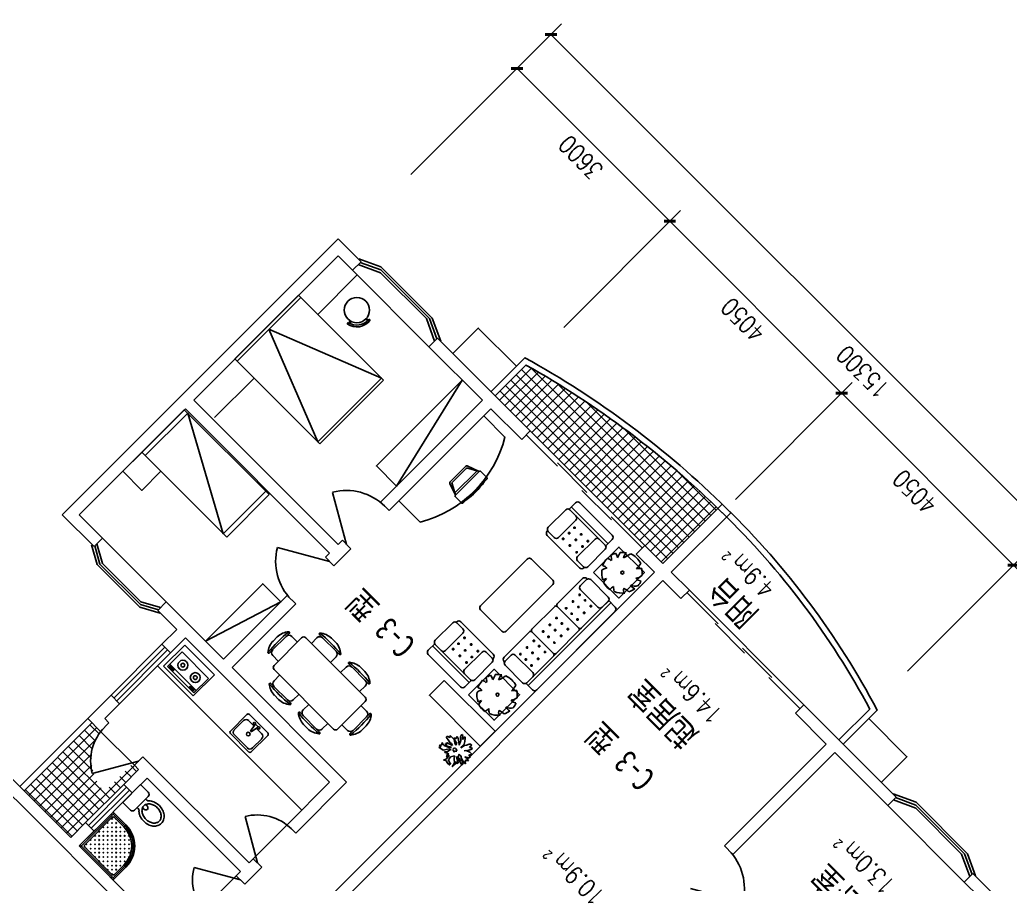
# Model space of a CAD drawing. Header units: millimetres. Extents: x 1141 to 53973, y 442 to 53274.
# Drawn here: x 23467 to 39967, y 28284 to 42680 of the extents above; entities that cross this region are included whole.
import ezdxf
from ezdxf.enums import TextEntityAlignment as Align

# ---------------------------------------------------------------- set-up
doc = ezdxf.new("R2010")
doc.units = ezdxf.units.MM
for name, color, linetype in [('1', 7, 'Continuous'), ('AXIS', 3, 'Continuous'), ('GROUND', 2, 'Continuous'), ('JJ', 8, 'Continuous'), ('PUB_TEXT', 7, 'Continuous'), ('PUB_WINDW', 7, 'Continuous'), ('WALL', 255, 'Continuous'), ('WINDOW', 2, 'Continuous')]:
    doc.layers.add(name, color=color, linetype=linetype)
doc.styles.add('DIM', font='txt')
doc.styles.add('DIM_FONT', font='SIMPLEX', dxfattribs={"width": 0.8})
doc.styles.add('S1', font='SimSun.ttf', dxfattribs={"width": 0.8})
doc.styles.add('SIMPLEX', font='SIMPLEX.SHX')
doc.styles.get("Standard").update_dxf_attribs({"font": 'arial.ttf'})
doc.dimstyles.new('DIMN', dxfattribs={"dimtxt": 300, "dimasz": 1, "dimexe": 250, "dimexo": 300, "dimgap": 0.09, "dimtad": 1, "dimdec": 0, "dimzin": 0, "dimdsep": 46, "dimtxsty": 'DIM_FONT', "dimblk": '_DIMX', "dimcen": 0.09, "dimclrt": 7, "dimadec": 0, "dimazin": 0, "dimtfac": 1, "dimtdec": 0, "dimtix": 1, "dimtmove": 2, "dimatfit": 3, "dimldrblk": '_DIMX', "dimfxl": 1, "dimtolj": 1, "dimtzin": 0, "dimarcsym": 0})

# ---------------------------------------------------------------- blocks, each defined once
blk = doc.blocks.new('_DIMX')
at = {"const_width": 50}
blk.add_lwpolyline([(-70, -70), (70, 70)], dxfattribs=at)
blk = doc.blocks.new('*D43')
at = {"color": 0, "linetype": 'ByBlock', "transparency": 16777216}
for p, q in [((-12253, 7286), (-12253, 3736)), ((3047, 7286), (3047, 3736)), ((3046, 3986), (-12252, 3986))]:
    blk.add_line(p, q, dxfattribs=at)
at = {"layer": 'DEFPOINTS', "color": 0, "linetype": 'ByBlock', "transparency": 16777216}
for p in [(-12253, 7586), (3047, 7586), (-12253, 3986)]:
    blk.add_point(p, dxfattribs=at)
at = {"color": 0, "linetype": 'ByBlock', "transparency": 16777216, "rotation": 180}
blk.add_blockref('_DIMX', (-12253, 3986), dxfattribs=at)
at = {"color": 0, "linetype": 'ByBlock', "transparency": 16777216}
blk.add_blockref('_DIMX', (3047, 3986), dxfattribs=at)
at = {"color": 7, "linetype": 'ByBlock', "transparency": 16777216, "insert": (-4603, 4286), "char_height": 300, "attachment_point": 5, "style": 'DIM_FONT'}
blk.add_mtext('\\A1;15300', dxfattribs=at)
blk = doc.blocks.new('M_C56KIS')
for p, q in [((62, 318), (72, 242)), ((72, 242), (101, 299)), ((101, 299), (101, 299))]:
    blk.add_line(p, q)
blk.add_lwpolyline([(294, 325), (294, -275), (-306, -275), (-306, 325)], close=True)
blk.add_circle((-46, -16), 24.7)
for centre, radius, start, end in [((-666, 365), 570, 348.5728, 356.6649), ((-46, -12), 348, 72.0426, 98.475), ((-307, 139), 56.5, 8.941, 100.0107), ((-46, -12), 340, 112.0103, 142.6392), ((-371, -22), 380, 45.9782, 58.5315), ((-46, -12), 341, 37.2751, 64.8245), ((82, 215), 145, 319.7203, 351.7151), ((-277, -88), 115, 97.3912, 159.6952), ((-332, -105), 143, 71.8009, 110.5991), ((-46, -12), 338, 154.3498, 173.0356), ((-402, 850), 718, 274.1465, 282.1238), ((207, 198), 84.2, 254.8555, 310.96), ((-46, -12), 345, 0.5321, 25.5856), ((-46, -12), 342, 185.9236, 201.5277), ((-287, -214), 106, 81.8314, 131.8278), ((-119, -230), 194, 141.6582, 174.3093), ((1199, 167), 1058, 196.6397, 201.9099), ((262, -63), 99.6, 227.0454, 270.9651), ((241, 102), 125, 263.2775, 297.8128), ((333, 45), 131, 215.3868, 249.7411), ((-46, -12), 344, 334.0767, 348.9021), ((-46, -12), 333, 216.594, 237.4464), ((-456, -26), 353, 310.8536, 325.193), ((259, -243), 425, 177.9455, 193.2146), ((1320, -611), 1274, 161.2865, 167.5451), ((-13, -284), 151, 354.7323, 32.8544), ((-46, -12), 339, 302.6098, 320.6752), ((-46, -12), 346, 251.5307, 290.63)]:
    blk.add_arc(centre, radius, start, end)
at = {"style": 'DIM_FONT', "width": 0.8, "flags": 9}
for tag in ['XSIZE', 'YSIZE']:
    blk.add_attdef(tag, (0, 0), '', height=0.5, dxfattribs=at)
blk = doc.blocks.new('M_C47JEV')
for p, q in [((-465, 250), (-465, 661)), ((-431, 711), (-431, 720)), ((-415, 711), (-275, 711)), ((381, 770), (-381, 770)), ((-225, 661), (-225, 250)), ((225, 661), (225, 250)), ((415, 711), (275, 711)), ((431, 711), (431, 720)), ((465, 250), (465, 661)), ((-136, 606), (-166, 637)), ((-166, 606), (-136, 637)), ((-136, 469), (-166, 499)), ((-166, 469), (-136, 499)), ((-9, 606), (21, 637)), ((21, 606), (-9, 637)), ((21, 469), (-9, 499)), ((-9, 469), (21, 499)), ((179, 606), (149, 637)), ((149, 606), (179, 637)), ((179, 469), (149, 499)), ((149, 469), (179, 499)), ((-136, 342), (-166, 372)), ((-166, 342), (-136, 372)), ((21, 342), (-9, 372)), ((-9, 342), (21, 372)), ((179, 342), (149, 372)), ((149, 342), (179, 372)), ((-431, 50), (-431, 203)), ((431, 200), (-431, 200)), ((-275, 200), (-415, 200)), ((275, 200), (415, 200)), ((431, 200), (431, 50)), ((431, 150), (-431, 150)), ((381, 0), (-381, 0))]:
    blk.add_line(p, q)
for centre, start, end in [((-415, 661), 90, 180), ((-381, 720), 90, 180), ((-275, 661), 0, 90), ((275, 661), 90, 180), ((381, 720), 360, 90), ((415, 661), 0, 90), ((-415, 250), 180, 270), ((-275, 250), 270, 0), ((275, 250), 180, 270), ((415, 250), 270, 0), ((-381, 50), 180, 270), ((381, 50), 270, 0)]:
    blk.add_arc(centre, 50, start, end)
at = {"style": 'DIM_FONT', "width": 0.8, "flags": 9}
for tag in ['XSIZE', 'YSIZE']:
    blk.add_attdef(tag, (0, 0), '', height=0.5, dxfattribs=at)
blk = doc.blocks.new('_DBLK')
blk.add_line((-0.5, 0), (0, -0.866))
blk.add_arc((-0.5, 0), 1, 300, 0)
at = {"style": 'SIMPLEX', "flags": 9}
blk.add_attdef('A', text='', height=1, dxfattribs=at).set_placement((0, 1.5), align=Align.MIDDLE)
blk = doc.blocks.new('*D39')
at = {"color": 0, "linetype": 'ByBlock', "transparency": 16777216}
for p, q in [((-553, 7286), (-553, 4536)), ((3047, 7286), (3047, 4536)), ((3046, 4786), (-552, 4786))]:
    blk.add_line(p, q, dxfattribs=at)
at = {"layer": 'DEFPOINTS', "color": 0, "linetype": 'ByBlock', "transparency": 16777216}
for p in [(-553, 7586), (3047, 7586), (-553, 4786)]:
    blk.add_point(p, dxfattribs=at)
at = {"color": 0, "linetype": 'ByBlock', "transparency": 16777216, "rotation": 180}
blk.add_blockref('_DIMX', (-553, 4786), dxfattribs=at)
at = {"color": 0, "linetype": 'ByBlock', "transparency": 16777216}
blk.add_blockref('_DIMX', (3047, 4786), dxfattribs=at)
at = {"color": 7, "linetype": 'ByBlock', "transparency": 16777216, "insert": (1247, 5086), "char_height": 300, "attachment_point": 5, "style": 'DIM_FONT'}
blk.add_mtext('\\A1;3600', dxfattribs=at)
blk = doc.blocks.new('*D41')
at = {"color": 0, "linetype": 'ByBlock', "transparency": 16777216}
for p, q in [((-8653, 7286), (-8653, 4536)), ((-4603, 7286), (-4603, 4536)), ((-4604, 4786), (-8652, 4786))]:
    blk.add_line(p, q, dxfattribs=at)
at = {"layer": 'DEFPOINTS', "color": 0, "linetype": 'ByBlock', "transparency": 16777216}
for p in [(-8653, 7586), (-4603, 7586), (-8653, 4786)]:
    blk.add_point(p, dxfattribs=at)
at = {"color": 0, "linetype": 'ByBlock', "transparency": 16777216, "rotation": 180}
blk.add_blockref('_DIMX', (-8653, 4786), dxfattribs=at)
at = {"color": 0, "linetype": 'ByBlock', "transparency": 16777216}
blk.add_blockref('_DIMX', (-4603, 4786), dxfattribs=at)
at = {"color": 7, "linetype": 'ByBlock', "transparency": 16777216, "insert": (-6628, 5086), "char_height": 300, "attachment_point": 5, "style": 'DIM_FONT'}
blk.add_mtext('\\A1;4050', dxfattribs=at)
blk = doc.blocks.new('*D42')
at = {"color": 0, "linetype": 'ByBlock', "transparency": 16777216}
for p, q in [((-12253, 7286), (-12253, 4536)), ((-8653, 7286), (-8653, 4536)), ((-8654, 4786), (-12252, 4786))]:
    blk.add_line(p, q, dxfattribs=at)
at = {"layer": 'DEFPOINTS', "color": 0, "linetype": 'ByBlock', "transparency": 16777216}
for p in [(-12253, 7586), (-8653, 7586), (-12253, 4786)]:
    blk.add_point(p, dxfattribs=at)
at = {"color": 0, "linetype": 'ByBlock', "transparency": 16777216, "rotation": 180}
blk.add_blockref('_DIMX', (-12253, 4786), dxfattribs=at)
at = {"color": 0, "linetype": 'ByBlock', "transparency": 16777216}
blk.add_blockref('_DIMX', (-8653, 4786), dxfattribs=at)
at = {"color": 7, "linetype": 'ByBlock', "transparency": 16777216, "insert": (-10453, 5086), "char_height": 300, "attachment_point": 5, "style": 'DIM_FONT'}
blk.add_mtext('\\A1;3600', dxfattribs=at)
blk = doc.blocks.new('*D40')
at = {"color": 0, "linetype": 'ByBlock', "transparency": 16777216}
for p, q in [((-4603, 7286), (-4603, 4536)), ((-553, 7286), (-553, 4536)), ((-554, 4786), (-4602, 4786))]:
    blk.add_line(p, q, dxfattribs=at)
at = {"layer": 'DEFPOINTS', "color": 0, "linetype": 'ByBlock', "transparency": 16777216}
for p in [(-4603, 7586), (-553, 7586), (-4603, 4786)]:
    blk.add_point(p, dxfattribs=at)
at = {"color": 0, "linetype": 'ByBlock', "transparency": 16777216, "rotation": 180}
blk.add_blockref('_DIMX', (-4603, 4786), dxfattribs=at)
at = {"color": 0, "linetype": 'ByBlock', "transparency": 16777216}
blk.add_blockref('_DIMX', (-553, 4786), dxfattribs=at)
at = {"color": 7, "linetype": 'ByBlock', "transparency": 16777216, "insert": (-2578, 5086), "char_height": 300, "attachment_point": 5, "style": 'DIM_FONT'}
blk.add_mtext('\\A1;4050', dxfattribs=at)
blk = doc.blocks.new('_A0GSL')
for p, q in [((-0.5, 0.0159), (-0.2273, 0.0159)), ((-0.2419, 0.0033), (0.0147, 0.0033)), ((-0.0147, 0.0159), (0.2419, 0.0159)), ((0.2273, 0.0033), (0.5, 0.0033))]:
    blk.add_line(p, q)
blk = doc.blocks.new('M_B1ZDK')
for points in [[(0.5331, 0.549), (0.3361, 1.3649), (-0.3361, 1.3649), (-0.5418, 0.5128)], [(0.5012, 0.4163), (0.318, 1.1838), (-0.318, 1.1838), (-0.5012, 0.4283)], [(0.5, 0.1667), (0.3, 1.0027), (-0.3, 1.0027), (-0.5, 0.1667)]]:
    blk.add_lwpolyline(points)
blk = doc.blocks.new('TV')
blk.add_line((-251, 109), (277, 109))
for points in [[(-267, 75), (-171, 251, -0.320259), (-152, 264), (177, 264, -0.320259), (196, 251), (293, 75)], [(-263, 75), (-193, 280, -0.325839), (-173, 294), (199, 294, -0.325839), (218, 280), (289, 75)]]:
    blk.add_lwpolyline(points, format="xyb")
blk.add_lwpolyline([(313, 55), (313, -86, -0.414214), (293, -106), (-267, -106, -0.414214), (-287, -86), (-287, 55, -0.414214), (-267, 75), (293, 75, -0.414214)], format="xyb", close=True)
blk.add_arc((15, 1019), 1145, 259.0435, 280.9565)
blk = doc.blocks.new('M_C46QQU')
for p, q in [((-1008, 250), (-1008, 661)), ((-975, 711), (-975, 720)), ((-958, 711), (-818, 711)), ((-925, 770), (-327, 770)), ((-768, 661), (-768, 250)), ((-298, 740), (-298, 230)), ((-269, 770), (269, 770)), ((298, 740), (298, 230)), ((327, 770), (925, 770)), ((768, 661), (768, 250)), ((958, 711), (818, 711)), ((975, 711), (975, 720)), ((1008, 250), (1008, 661)), ((-713, 627), (-683, 597)), ((-683, 627), (-713, 597)), ((-713, 500), (-683, 469)), ((-683, 500), (-713, 469)), ((-556, 627), (-526, 597)), ((-526, 627), (-556, 597)), ((-556, 500), (-526, 469)), ((-526, 500), (-556, 469)), ((-398, 627), (-368, 597)), ((-368, 627), (-398, 597)), ((-398, 500), (-368, 469)), ((-368, 500), (-398, 469)), ((-138, 627), (-168, 597)), ((-168, 627), (-138, 597)), ((-138, 500), (-168, 469)), ((-168, 500), (-138, 469)), ((20, 627), (-11, 597)), ((-11, 627), (20, 597)), ((20, 500), (-11, 469)), ((-11, 500), (20, 469)), ((177, 627), (147, 597)), ((147, 627), (177, 597)), ((177, 500), (147, 469)), ((147, 500), (177, 469)), ((368, 627), (398, 597)), ((398, 627), (368, 597)), ((368, 500), (398, 469)), ((398, 500), (368, 469)), ((526, 627), (556, 597)), ((556, 627), (526, 597)), ((526, 500), (556, 469)), ((556, 500), (526, 469)), ((683, 627), (713, 597)), ((713, 627), (683, 597)), ((683, 500), (713, 469)), ((713, 500), (683, 469)), ((-713, 363), (-683, 332)), ((-683, 363), (-713, 332)), ((-526, 363), (-556, 332)), ((-556, 363), (-526, 332)), ((-398, 363), (-368, 332)), ((-368, 363), (-398, 332)), ((-138, 363), (-168, 332)), ((-168, 363), (-138, 332)), ((-11, 363), (20, 332)), ((20, 363), (-11, 332)), ((177, 363), (147, 332)), ((147, 363), (177, 332)), ((368, 363), (398, 332)), ((398, 363), (368, 332)), ((556, 363), (526, 332)), ((526, 363), (556, 332)), ((683, 363), (713, 332)), ((713, 363), (683, 332)), ((-975, 50), (-975, 203)), ((975, 200), (-975, 200)), ((-818, 200), (-958, 200)), ((818, 200), (958, 200)), ((975, 200), (975, 50)), ((975, 150), (-975, 150)), ((925, 0), (-925, 0))]:
    blk.add_line(p, q)
for centre, radius, start, end in [((-958, 661), 50, 90, 180), ((-925, 720), 50, 90, 180), ((-818, 661), 50, 0, 90), ((-328, 740), 30, 360, 90), ((-268, 740), 30, 90, 180), ((268, 740), 30, 0, 90), ((328, 740), 30, 90, 180), ((818, 661), 50, 90, 180), ((925, 720), 50, 360, 90), ((958, 661), 50, 0, 90), ((-958, 250), 50, 180, 270), ((-818, 250), 50, 270, 0), ((-328, 230), 30, 270, 0), ((-268, 230), 30, 180, 270), ((268, 230), 30, 270, 360), ((328, 230), 30, 180, 270), ((818, 250), 50, 180, 270), ((958, 250), 50, 270, 0), ((-925, 50), 50, 180, 270), ((925, 50), 50, 270, 0)]:
    blk.add_arc(centre, radius, start, end)
at = {"style": 'DIM_FONT', "width": 0.8, "flags": 9}
for tag in ['XSIZE', 'YSIZE']:
    blk.add_attdef(tag, (0, 0), '', height=0.5, dxfattribs=at)
blk = doc.blocks.new('M_C1')
for p, q in [((1000, 1500), (-1000, 1500)), ((-1000, 1500), (-1000, 0)), ((-950, 0), (-950, 1500)), ((-950, 1500), (950, 750)), ((950, 1500), (950, 0)), ((1000, 0), (1000, 1500)), ((950, 750), (-950, 0)), ((-1000, 0), (1000, 0))]:
    blk.add_line(p, q)
at = {"width": 0.8, "flags": 9}
for tag, p in [('XSIZE', (-952, 756)), ('YSIZE', (951, 752))]:
    blk.add_attdef(tag, p, '', height=0.0001, dxfattribs=at)
blk = doc.blocks.new('M_C58LWA')
for p, q in [((-136, -160), (-161, -191)), ((136, -160), (161, -191)), ((-173, -181), (-194, -202)), ((-124, -170), (-150, -200)), ((124, -170), (150, -200)), ((173, -181), (194, -202))]:
    blk.add_line(p, q)
at = {"linetype": 'Continuous'}
blk.add_circle((0, 0), 210, dxfattribs=at)
for radius in [280, 250]:
    blk.add_arc((0, 0), radius, 226.2207, 313.7793)
at = {"style": 'DIM_FONT', "width": 0.8, "flags": 9}
for tag in ['XSIZE', 'YSIZE']:
    blk.add_attdef(tag, (0, 0), '', height=0.5, dxfattribs=at)
blk = doc.blocks.new('LZ')
at = {"layer": 'JJ'}
for p, q in [((-350, 500), (350, 500)), ((-350, 0), (-350, 500)), ((350, 500), (350, 0)), ((299, 387), (-323, 387)), ((-323, 387), (-323, 44)), ((299, 44), (299, 387)), ((350, 0), (-350, 0)), ((-323, 100), (299, 100)), ((-323, 44), (299, 44)), ((-291, 78), (-291, 66)), ((-280, 68), (-280, 52)), ((-216, 68), (-280, 68)), ((-280, 52), (-216, 52)), ((-216, 52), (-216, 68)), ((-199, 77), (-199, 66)), ((182, 78), (182, 66)), ((257, 68), (193, 68)), ((193, 68), (193, 52)), ((193, 52), (257, 52)), ((257, 52), (257, 68)), ((274, 77), (274, 66))]:
    blk.add_line(p, q, dxfattribs=at)
for points in [[(-199, 77, 0.259034), (-201, 80, 0.076276), (-213, 85, 0.036515), (-226, 88, 0.026615), (-245, 89, 0.026615), (-264, 88, 0.036515), (-277, 85, 0.076276), (-289, 80, 0.259034), (-291, 77, 0.078462), (-291, 76, 0.056762)], [(-199, 66, 0.259034), (-201, 70, 0.076276), (-213, 75, 0.036515), (-226, 77, 0.026615), (-245, 78, 0.026615), (-264, 77, 0.036515), (-277, 75, 0.076276), (-289, 70, 0.259034), (-291, 66, 0.259034), (-289, 63, 0.056762), (-280, 59, 0.036515)], [(-216, 57, 0.008736), (-213, 58, 0.076276), (-201, 63, 0.259034), (-199, 66, 0.259034)], [(274, 77, 0.259034), (272, 80, 0.076276), (260, 85, 0.036515), (247, 88, 0.026615), (228, 89, 0.026615), (209, 88, 0.036515), (196, 85, 0.076276), (184, 80, 0.259034), (182, 77, 0.078462), (182, 76, 0.056762)], [(274, 66, 0.259034), (272, 70, 0.076276), (260, 75, 0.036515), (247, 77, 0.026615), (228, 78, 0.026615), (209, 77, 0.036515), (196, 75, 0.076276), (184, 70, 0.259034), (182, 66, 0.259034), (184, 63, 0.056762), (193, 59, 0.036515)], [(257, 57, 0.008736), (260, 58, 0.076276), (272, 63, 0.259034), (274, 66, 0.259034)]]:
    blk.add_lwpolyline(points, format="xyb", dxfattribs=at)
for centre, radius in [((-158, 241), 82.5), ((-158, 241), 31.6), ((134, 241), 82.5), ((134, 241), 31.6)]:
    blk.add_circle(centre, radius, dxfattribs=at)
at = {"layer": 'JJ', "width": 0.8, "flags": 9}
for tag in ['YSIZE', 'XSIZE']:
    blk.add_attdef(tag, (0, 500), '', height=0.5, dxfattribs=at)
blk = doc.blocks.new('_C0DTW')
at = {"layer": 'JJ'}
for p, q in [((-230, 198), (230, 198)), ((-50, 298), (50, 298)), ((325, 0), (-325, 0)), ((-225, 130), (-225, 0)), ((225, 130), (225, 0)), ((-375, -50), (-375, -1450)), ((375, -1450), (375, -50)), ((-573, -637), (-573, -177)), ((-505, -182), (-375, -182)), ((505, -182), (375, -182)), ((573, -637), (573, -177)), ((-673, -456), (-673, -357)), ((673, -456), (673, -357)), ((-505, -632), (-375, -632)), ((505, -632), (375, -632)), ((-573, -1323), (-573, -863)), ((-505, -868), (-375, -868)), ((505, -868), (375, -868)), ((573, -1323), (573, -863)), ((-673, -1143), (-673, -1044)), ((673, -1143), (673, -1044)), ((-505, -1318), (-375, -1318)), ((505, -1318), (375, -1318)), ((-325, -1500), (325, -1500)), ((-225, -1630), (-225, -1500)), ((225, -1630), (225, -1500)), ((-230, -1698), (230, -1698)), ((-50, -1798), (50, -1798))]:
    blk.add_line(p, q, dxfattribs=at)
for centre, radius, start, end in [((-239, 214), 10, 130.7265, 202.67), ((-230, 218), 20, 202.67, 270), ((-40, -18), 316, 91.7651, 130.7265), ((0, -2480), 2713, 84.8023, 95.1977), ((-158, 130), 67.5, 90, 180), ((40, -18), 316, 49.2735, 88.2349), ((158, 130), 67.5, 0, 90), ((230, 218), 20, 270, 337.33), ((239, 214), 10, 337.33, 49.2735), ((-325, -50), 50, 90, 180), ((325, -50), 50, 0, 90), ((-357, -367), 316, 139.2735, 178.2349), ((2105, -407), 2713, 174.8023, 185.1977), ((-589, -167), 10, 67.33, 139.2735), ((-593, -177), 20, 0, 67.33), ((593, -177), 20, 112.67, 180), ((589, -167), 10, 40.7265, 112.67), ((357, -367), 316, 1.7651, 40.7265), ((-2105, -407), 2713, 354.8023, 5.1977), ((-505, -249), 67.5, 90, 180), ((505, -249), 67.5, 0, 90), ((-357, -446), 316, 181.7651, 220.7265), ((357, -446), 316, 319.2735, 358.2349), ((-589, -646), 10, 220.7265, 292.67), ((-593, -637), 20, 292.67, 0), ((-505, -564), 67.5, 180, 270), ((505, -564), 67.5, 270, 0), ((593, -637), 20, 180, 247.33), ((589, -646), 10, 247.33, 319.2735), ((-357, -1054), 316, 139.2735, 178.2349), ((2105, -1093), 2713, 174.8023, 185.1977), ((-589, -854), 10, 67.33, 139.2735), ((-593, -863), 20, 0, 67.33), ((-505, -936), 67.5, 90, 180), ((505, -936), 67.5, 0, 90), ((593, -863), 20, 112.67, 180), ((589, -854), 10, 40.7265, 112.67), ((357, -1054), 316, 1.7651, 40.7265), ((-2105, -1093), 2713, 354.8023, 5.1977), ((-357, -1133), 316, 181.7651, 220.7265), ((357, -1133), 316, 319.2735, 358.2349), ((-505, -1251), 67.5, 180, 270), ((505, -1251), 67.5, 270, 0), ((-589, -1333), 10, 220.7265, 292.67), ((-593, -1323), 20, 292.67, 0), ((-325, -1450), 50, 180, 270), ((325, -1450), 50, 270, 0), ((593, -1323), 20, 180, 247.33), ((589, -1333), 10, 247.33, 319.2735), ((-158, -1630), 67.5, 180, 270), ((158, -1630), 67.5, 270, 360), ((-239, -1714), 10, 157.33, 229.2735), ((-230, -1718), 20, 90, 157.33), ((0, 980), 2713, 264.8023, 275.1977), ((-40, -1482), 316, 229.2735, 268.2349), ((40, -1482), 316, 271.7651, 310.7265), ((230, -1718), 20, 22.67, 90), ((239, -1714), 10, 310.7265, 22.67)]:
    blk.add_arc(centre, radius, start, end, dxfattribs=at)
at = {"style": 'DIM_FONT', "width": 0.8, "flags": 9}
for tag in ['XSIZE', 'YSIZE']:
    blk.add_attdef(tag, (0, 0), '', height=0.5, dxfattribs=at)
blk = doc.blocks.new('_G23VIB')
for p, q in [((-792.48, 1036.32), (-762, 853.44)), ((-609.6, 975.36), (-792.48, 1036.32)), ((-579.12, 1463.04), (-609.6, 1310.64)), ((-609.6, 1310.64), (-548.64, 1188.72)), ((-365.76, 792.48), (-609.6, 975.36)), ((-457.2, 1371.6), (-579.12, 1463.04)), ((-548.64, 1188.72), (-487.68, 1127.76)), ((-487.68, 1127.76), (-304.8, 1005.84)), ((-365.76, 1219.2), (-457.2, 1371.6)), ((-243.84, 1188.72), (-365.76, 1219.2)), ((-274.32, 1493.52), (-304.8, 1310.64)), ((-304.8, 1310.64), (-243.84, 1188.72)), ((-304.8, 1005.84), (-121.92, 609.6)), ((-213.36, 1432.56), (-274.32, 1493.52)), ((0, 1188.72), (-213.36, 1432.56)), ((121.92, 975.36), (0, 1188.72)), ((121.92, 701.04), (121.92, 975.36)), ((213.36, 914.4), (121.92, 548.64)), ((304.8, 1066.8), (213.36, 914.4)), ((426.72, 1280.16), (304.8, 1066.8)), ((518.16, 1371.6), (426.72, 1280.16)), ((640.08, 1371.6), (518.16, 1371.6)), ((609.6, 1158.24), (640.08, 1371.6)), ((640.08, 1097.28), (609.6, 1158.24)), ((762, 1188.72), (640.08, 1097.28)), ((731.52, 822.96), (883.92, 1127.76)), ((883.92, 1219.2), (762, 1188.72)), ((883.92, 1127.76), (883.92, 1219.2)), ((-1249.68, 487.68), (-1432.56, 426.72)), ((-1432.56, 426.72), (-1432.56, 304.8)), ((-1432.56, 304.8), (-1127.76, 274.32)), ((-1280.16, 670.56), (-1158.24, 548.64)), ((-1036.32, 670.56), (-1280.16, 670.56)), ((-1158.24, 548.64), (-1249.68, 487.68)), ((-1127.76, 274.32), (-822.96, 213.36)), ((-1005.84, 30.48), (-1066.8, -91.44)), ((-792.48, 640.08), (-1036.32, 670.56)), ((-822.96, 91.44), (-1005.84, 30.48)), ((-731.52, 792.48), (-883.92, 762)), ((-883.92, 762), (-822.96, 701.04)), ((-822.96, 701.04), (-640.08, 640.08)), ((-822.96, 213.36), (-701.04, 243.84)), ((-518.16, 182.88), (-822.96, 91.44)), ((-822.96, -182.88), (-487.68, 30.48)), ((-548.64, 487.68), (-792.48, 640.08)), ((-762, 853.44), (-731.52, 792.48)), ((-701.04, 243.84), (-518.16, 182.88)), ((-487.68, 30.48), (-670.56, -182.88)), ((-640.08, 640.08), (-396.24, 579.12)), ((-335.28, 396.24), (-548.64, 487.68)), ((-396.24, 579.12), (-335.28, 396.24)), ((-121.92, 609.6), (-365.76, 792.48)), ((-304.8, 121.92), (-274.32, 91.44)), ((-213.36, 121.92), (-304.8, 121.92)), ((-274.32, 91.44), (-274.32, -30.48)), ((-274.32, -30.48), (-213.36, 0)), ((-213.36, 213.36), (-213.36, 121.92)), ((-91.44, 213.36), (-213.36, 213.36)), ((-213.36, 0), (-213.36, -121.92)), ((-30.48, 152.4), (-91.44, 213.36)), ((30.48, 213.36), (-30.48, 152.4)), ((0, 121.92), (30.48, 213.36)), ((91.44, 91.44), (0, 121.92)), ((0, 0), (91.44, 91.44)), ((30.48, -30.48), (0, 0)), ((121.92, 548.64), (121.92, 701.04)), ((548.64, -182.88), (426.72, 60.96)), ((426.72, 60.96), (609.6, 60.96)), ((518.16, 579.12), (731.52, 822.96)), ((609.6, 701.04), (518.16, 579.12)), ((822.96, 792.48), (609.6, 701.04)), ((609.6, 60.96), (701.04, 30.48)), ((701.04, 30.48), (762, -30.48)), ((944.88, 822.96), (822.96, 792.48)), ((1188.72, 822.96), (944.88, 822.96)), ((944.88, 243.84), (1127.76, 365.76)), ((1066.8, 274.32), (944.88, 243.84)), ((1066.8, 579.12), (1127.76, 670.56)), ((1249.68, 579.12), (1066.8, 579.12)), ((1188.72, 274.32), (1066.8, 274.32)), ((1127.76, 670.56), (1219.2, 762)), ((1127.76, 365.76), (1280.16, 457.2)), ((1158.24, 60.96), (1402.08, 213.36)), ((1280.16, 60.96), (1158.24, 60.96)), ((1219.2, 762), (1188.72, 822.96)), ((1280.16, 243.84), (1188.72, 274.32)), ((1188.72, 0), (1280.16, 60.96)), ((1310.64, 0), (1188.72, 0)), ((1219.2, -30.48), (1310.64, 0)), ((1280.16, 579.12), (1249.68, 579.12)), ((1280.16, 457.2), (1280.16, 579.12)), ((1402.08, 213.36), (1280.16, 243.84)), ((-1188.72, -487.68), (-1371.6, -579.12)), ((-1371.6, -579.12), (-1127.76, -640.08)), ((-1341.12, -274.32), (-1188.72, -487.68)), ((-1158.24, -335.28), (-1341.12, -274.32)), ((-1127.76, -640.08), (-1249.68, -762)), ((-1249.68, -762), (-822.96, -670.56)), ((-1036.32, -335.28), (-1158.24, -335.28)), ((-914.4, -60.96), (-1066.8, -213.36)), ((-1066.8, -91.44), (-914.4, -60.96)), ((-1066.8, -213.36), (-822.96, -182.88)), ((-670.56, -182.88), (-1036.32, -335.28)), ((-822.96, -670.56), (-518.16, -213.36)), ((-457.2, -518.16), (-640.08, -670.56)), ((-640.08, -670.56), (-548.64, -701.04)), ((-548.64, -701.04), (-243.84, -548.64)), ((-518.16, -213.36), (-365.76, -152.4)), ((-426.72, -274.32), (-457.2, -518.16)), ((-365.76, -152.4), (-426.72, -274.32)), ((-243.84, -548.64), (-365.76, -670.56)), ((-365.76, -670.56), (-213.36, -579.12)), ((-213.36, -579.12), (-304.8, -822.96)), ((-304.8, -822.96), (-213.36, -670.56)), ((-213.36, -121.92), (-182.88, -30.48)), ((-213.36, -670.56), (-182.88, -914.4)), ((-182.88, -30.48), (-30.48, -121.92)), ((-182.88, -914.4), (-121.92, -609.6)), ((-121.92, -609.6), (-60.96, -1005.84)), ((-91.44, -60.96), (30.48, -30.48)), ((-30.48, -121.92), (-91.44, -60.96)), ((60.96, -640.08), (243.84, -335.28)), ((121.92, -944.88), (60.96, -640.08)), ((243.84, -335.28), (396.24, -548.64)), ((396.24, -243.84), (944.88, -335.28)), ((640.08, -396.24), (396.24, -243.84)), ((396.24, -548.64), (670.56, -762)), ((1097.28, -213.36), (548.64, -182.88)), ((853.44, -457.2), (640.08, -396.24)), ((670.56, -762), (762, -1127.76)), ((701.04, -548.64), (883.92, -640.08)), ((792.48, -792.48), (701.04, -548.64)), ((762, -30.48), (1036.32, -121.92)), ((762, -1127.76), (792.48, -792.48)), ((883.92, -640.08), (853.44, -457.2)), ((944.88, -335.28), (1158.24, -426.72)), ((1036.32, -121.92), (1219.2, -152.4)), ((1219.2, -274.32), (1097.28, -213.36)), ((1097.28, -304.8), (1219.2, -274.32)), ((1310.64, -365.76), (1097.28, -304.8)), ((1158.24, -426.72), (1310.64, -365.76)), ((1341.12, -30.48), (1219.2, -30.48)), ((1219.2, -152.4), (1402.08, -152.4)), ((1280.16, -60.96), (1341.12, -30.48)), ((1402.08, -152.4), (1280.16, -60.96)), ((-60.96, -1005.84), (-182.88, -1280.16)), ((-182.88, -1280.16), (30.48, -1127.76)), ((30.48, -1127.76), (213.36, -1219.2)), ((335.28, -1036.32), (121.92, -944.88)), ((213.36, -1219.2), (518.16, -1188.72)), ((518.16, -1066.8), (335.28, -1036.32)), ((335.28, -1158.24), (518.16, -1066.8)), ((518.16, -1188.72), (335.28, -1158.24))]:
    blk.add_line(p, q)
at = {"style": 'DIM', "flags": 1}
for tag in ['XVALUE', 'YVALUE']:
    blk.add_attdef(tag, (-30.48, 152.4), '', height=0.02, dxfattribs=at)
blk = doc.blocks.new('M_E31EAW')
at = {"color": 0, "linetype": 'ByBlock'}
for p, q in [((0, 215), (0, -215)), ((419, 245), (31, 245)), ((143, 215), (358, 215)), ((450, -215), (450, 215)), ((41, -31), (41, 31)), ((184, 10), (61, 31)), ((82, 26), (82, 153)), ((184, -10), (184, 10)), ((419, 153), (419, -153)), ((61, -31), (184, -10)), ((82, -153), (82, -26)), ((31, -245), (419, -245)), ((358, -215), (143, -215))]:
    blk.add_line(p, q, dxfattribs=at)
for centre, radius in [((51, 51), 20.5), ((245, 0), 30.7), ((51, -51), 20.5)]:
    blk.add_circle(centre, radius, dxfattribs=at)
for centre, radius, start, end in [((31, 215), 30.7, 90, 180), ((143, 153), 61.4, 90, 180), ((358, 153), 61.4, 0, 90), ((419, 215), 30.7, 0, 90), ((143, -153), 61.4, 180, 270), ((358, -153), 61.4, 270, 0), ((31, -215), 30.7, 180, 270), ((419, -215), 30.7, 270, 0)]:
    blk.add_arc(centre, radius, start, end, dxfattribs=at)
at = {"style": 'DIM_FONT', "width": 0.8, "flags": 9}
for tag in ['XSIZE', 'YSIZE']:
    blk.add_attdef(tag, (0, 0), '', height=0.5, dxfattribs=at)
blk = doc.blocks.new('_E0GNZ')
at = {"layer": 'JJ'}
h = blk.add_hatch(dxfattribs=at)
h.set_pattern_fill('CROSS', color=256, scale=200, style=0)
h.set_pattern_definition([(0, (-89213.87, -122540.32), (50, 50), [25, -75]), (90, (-89201.37, -122552.82), (-50, 50), [25, -75])])
h.paths.add_polyline_path([(50, 80, 0.414214), (80, 50), (720, 50, 0.414214), (750, 80), (750, 300, 0.414214), (300, 750), (80, 750, 0.414214), (50, 720)])
for p, q in [((0, 800), (300, 800)), ((0, 0), (0, 800)), ((0, 750), (25, 750)), ((25, 0), (25, 800)), ((25, 775), (300, 775)), ((50, 80), (50, 720)), ((80, 750), (300, 750)), ((300, 750), (300, 800)), ((654, 654), (618, 618)), ((750, 80), (750, 300)), ((750, 300), (800, 300)), ((775, 25), (775, 300)), ((800, 0), (800, 300)), ((0, 25), (800, 25)), ((0, 0), (800, 0)), ((80, 50), (720, 50)), ((750, 0), (750, 25))]:
    blk.add_line(p, q, dxfattribs=at)
for centre, radius, start, end in [((80, 720), 30, 90, 180), ((300, 300), 500, 0, 90), ((300, 300), 475, 0, 90), ((300, 300), 450, 0, 90), ((80, 80), 30, 180, 270), ((720, 80), 30, 270, 0)]:
    blk.add_arc(centre, radius, start, end, dxfattribs=at)
at = {"style": 'DIM_FONT', "width": 0.8, "flags": 9}
for tag in ['XSIZE', 'YSIZE']:
    blk.add_attdef(tag, (0, 0), '', height=0.5, dxfattribs=at)
blk = doc.blocks.new('_WBLK')
for p, q in [((-0.5, 0.5), (0.5, 0.5)), ((0.5, 0.167), (-0.5, 0.167)), ((0.5, -0.167), (-0.5, -0.167)), ((-0.5, -0.5), (0.5, -0.5))]:
    blk.add_line(p, q)
at = {"style": 'SIMPLEX', "flags": 9}
blk.add_attdef('A', text='', height=1, dxfattribs=at).set_placement((0, 1.5), align=Align.MIDDLE)
blk = doc.blocks.new('_LV5')
for p, q in [((210, 0), (-210, 0)), ((-210, 0), (-210, -180)), ((210, -180), (210, 0)), ((160, -230), (-160, -230)), ((-101, -230), (-101, -254)), ((101, -230), (101, -254))]:
    blk.add_line(p, q)
blk.add_lwpolyline([(-135, -469, 0.080312), (-123, -544, 0.089014), (-92, -602, 0.104918), (-46, -639, 0.119812), (0, -650, 0.119812), (46, -639, 0.104918), (92, -602, 0.089014), (123, -544, 0.080312), (135, -469, 0.080312), (123, -395, 0.089014), (92, -337, 0.104918), (46, -300, 0.119812), (0, -288, 0.119812), (-46, -300, 0.104918), (-92, -337, 0.089014), (-123, -395, 0.080312)], format="xyb", close=True)
for points in [[(-39, -318, 0.073567), (-36, -339, 0.084454), (-27, -356, 0.10642), (-14, -368, 0.129709), (0, -372, 0.129709), (14, -368, 0.10642), (27, -356, 0.084454), (36, -339, 0.073567), (39, -318, 0.073567), (36, -298, 0.014016), (35, -295, 0.10642)], [(-35, -295, 0.013578), (-36, -298, 0.073567), (-39, -318, 0.073567)]]:
    blk.add_lwpolyline(points, format="xyb")
for centre, radius, start, end in [((-160, -180), 50, 180, 270), ((52, -453), 235, 141.2863, 161.6333), ((20, -427), 194, 134.8144, 141.2863), ((-151, -254), 50, 314.8144, 0), ((151, -254), 50, 180, 225.2555), ((-20, -427), 194, 38.7137, 45.2555), ((-52, -453), 235, 18.3667, 38.7137), ((160, -180), 50, 270, 0), ((102, -469), 287, 161.6333, 180), ((102, -469), 287, 180, 198.3667), ((-102, -469), 287, 0, 18.3667), ((-102, -469), 287, 341.6333, 0), ((52, -486), 235, 198.3667, 218.7137), ((20, -512), 194, 218.7137, 242.6714), ((-20, -512), 194, 297.3286, 321.2863), ((-52, -486), 235, 321.2863, 341.6333), ((0, -551), 150, 242.6714, 270), ((0, -551), 150, 270, 297.3286)]:
    blk.add_arc(centre, radius, start, end)
blk = doc.blocks.new('RECTANG')
for p, q in [((1, 1), (0, 1)), ((0, 1), (0, 0)), ((1, 0), (1, 1)), ((0, 0), (1, 0))]:
    blk.add_line(p, q)
blk = doc.blocks.new('M_C0')
for p, q in [((-920, 0), (-920, 1000)), ((-920, 1000), (920, 0)), ((920, 1000), (920, 0))]:
    blk.add_line(p, q)
at = {"xscale": 1999.996, "yscale": 999.998, "zscale": 1999.996}
blk.add_blockref('RECTANG', (-1000, 0), dxfattribs=at)
at = {"width": 0.8, "flags": 9}
for tag, p, height in [('XSIZE', (-998, 784), 0.0001), ('YSIZE', (998, 768), 0.0001), ('XSIZE', (0, 0), 0.5), ('YSIZE', (0, 0), 0.5)]:
    blk.add_attdef(tag, p, '', height=height, dxfattribs=at)
blk = doc.blocks.new('A$C2E87096E')
at = {"layer": 'JJ'}
h = blk.add_hatch(dxfattribs=at)
h.set_pattern_fill('NET', color=256, scale=40, style=0)
h.set_pattern_definition([(0, (27330.64, -3735.86), (0, 127), []), (90, (27330.64, -3735.86), (-127, 8e-15), [])])
h.paths.add_polyline_path([(24077.4, 26461.7), (24077.4, 25164.1), (24977.4, 25164.1), (27377.4, 25164.1), (28177.4, 25164.1), (28277.4, 25164.1), (28277.4, 25890.1, 0.0584848)])
h.paths.add_polyline_path([(24453.8, 25599.6), (24455.8, 25600.8), (24455.4, 25604)], flags=16)
h.paths.add_polyline_path([(24676.1, 25599.6), (24641, 25582), (24670.3, 25541.1), (24635.2, 25552.8), (24611.8, 25552.8), (24541.5, 25523.5), (24506.4, 25482.5), (24570.8, 25523.5), (24617.6, 25529.4), (24588.4, 25500.1), (24617.6, 25505.9), (24605.9, 25482.5), (24570.8, 25470.8), (24512.3, 25453.3), (24547.4, 25441.6), (24570.8, 25447.4), (24629.3, 25435.7), (24687.8, 25429.9), (24687.8, 25406.5), (24652.7, 25394.8), (24635.2, 25383), (24658.6, 25359.6), (24611.8, 25359.6), (24558.3, 25366.3), (24582.5, 25342.1), (24557, 25337), (24565, 25289.4), (24529.8, 25301.1), (24483, 25336.2), (24436.2, 25371.3), (24471.3, 25295.3), (24515.2, 25266), (24529.8, 25236.7), (24524, 25207.5), (24500.6, 25225), (24483, 25254.3), (24474.6, 25256.4), (24465.2, 25200.2), (24412.8, 25260.2), (24377.4, 25322.1), (24354.3, 25283.6), (24320.8, 25225), (24289.9, 25225), (24295.8, 25266), (24289.9, 25277.7), (24266.5, 25260.2), (24233.1, 25251.8), (24278.2, 25342.1), (24231.4, 25330.4), (24167, 25330.4), (24196.3, 25359.6), (24208, 25377.2), (24172.9, 25377.2), (24167, 25377.2), (24167, 25400.6), (24196.3, 25418.2), (24222.6, 25435.7), (24184.6, 25435.7), (24167, 25441.6), (24143.6, 25447.4), (24190.4, 25476.7), (24167, 25476.7), (24183.5, 25487.7), (24182.6, 25488.4), (24143.6, 25488.4), (24167, 25500.1), (24143.6, 25517.6), (24196.3, 25517.6), (24266.5, 25494.2), (24278.2, 25482.5), (24295.8, 25476.7), (24330.9, 25476.7), (24307.5, 25523.5), (24202.1, 25529.4), (24178.7, 25541.1), (24202.1, 25546.9), (24161.2, 25558.6), (24190.4, 25570.3), (24231.4, 25552.8), (24336.7, 25535.2), (24289.9, 25564.5), (24248.9, 25576.2), (24243.1, 25611.3), (24278.2, 25593.7), (24260.6, 25640.5), (24266.5, 25704.9), (24284, 25634.7), (24336.7, 25593.7), (24366, 25552.8), (24401.1, 25611.3), (24389.4, 25669.8), (24348.4, 25687.4), (24313.3, 25693.2), (24348.4, 25710.8), (24313.3, 25716.6), (24371.8, 25722.5), (24406.9, 25704.9), (24447.9, 25734.2), (24424.5, 25681.5), (24439.5, 25583.7), (24459.6, 25593.7), (24496.2, 25630.3), (24549.4, 25612.6), (24652.7, 25634.7), (24629.3, 25611.3)], flags=16)
h.paths.add_polyline_path([(24430.4, 25500.1), (24427.4, 25503), (24422.6, 25498.1)], flags=16)
h.paths.add_polyline_path([(24453.8, 25488.4), (24455.9, 25489.4), (24453.8, 25490.7)], flags=0)
h.paths.add_polyline_path([(24492.3, 25521.3), (24494.7, 25541.1), (24483, 25517.6)], flags=0)
h.paths.add_polyline_path([(24471.3, 25465), (24453.8, 25465), (24453.8, 25447.4), (24406.9, 25447.4), (24412.8, 25465), (24430.4, 25447.4), (24453.8, 25447.4), (24453.8, 25482.5)], flags=0)
h.paths.add_polyline_path([(24313.3, 25377.2), (24295.8, 25353.8), (24291.1, 25351.8)], flags=0)
h.paths.add_polyline_path([(27470.8, 13764.1), (27477.4, 13764.1), (27677.4, 13764.1), (27677.4, 15364.1), (26577.4, 15364.1), (26577.4, 15014.1), (26577.4, 14114.1), (26577.4, 13764.1), (26677.4, 13764.1), (26717.4, 13764.1), (26717.4, 14424.1, -0.3760703)])
h.paths.add_polyline_path([(33223.7, 20487.4), (32233.8, 19497.5), (32528.7, 19202.6), (33801.4, 17929.8), (34001.5, 17729.7), (34991.5, 18719.7)])
h.paths.add_polyline_path([(36971.4, 20558.1), (35769.3, 19356.1), (36087.5, 19037.9), (36723.9, 18401.5), (36971.4, 18154), (36999.7, 18182.3), (36533, 18649, -0.3760703), (37532.4, 18715), (37537.1, 18719.7), (38173.5, 19356.1)])
h.paths.add_polyline_path([(26777.4, 4438.2), (26777.4, 5164.1), (25952.4, 5164.1), (23252.4, 5164.1), (22827.4, 5164.1), (22827.4, 3865.1, 0.0656285)])
at = {"layer": '1'}
for p, q in [((27677.4, 15364.1), (27677.4, 13764.1)), ((27777.4, 15364.1), (27777.4, 13764.1))]:
    blk.add_line(p, q, dxfattribs=at)
for points in [[(17677.4, 5164.1), (17677.4, 4564.1), (18577.4, 4564.1)], [(27777.4, 5164.1), (27777.4, 4564.1), (26877.4, 4564.1)]]:
    blk.add_lwpolyline(points, dxfattribs=at)
for points in [[(18577.4, 5164.1), (18577.4, 4364.1, 0.0785517), (22727.4, 3764.1)], [(18677.4, 5164.1), (18677.4, 4438.2, 0.0772376), (22728.4, 3864.1)], [(26777.4, 5164.1), (26777.4, 4438.2, -0.0672902), (22726.3, 3864.1)], [(26877.4, 5164.1), (26877.4, 4364.1, -0.0686437), (22727.4, 3764.1)]]:
    blk.add_lwpolyline(points, format="xyb", dxfattribs=at)
at = {"layer": 'GROUND'}
for p, q in [((24177.4, 14664.1), (24177.4, 13864.1)), ((27477.4, 13764.1), (26677.4, 13764.1)), ((24177.4, 12664.1), (24177.4, 13464.1)), ((29727.4, 11464.1), (28227.4, 11464.1)), ((15527.4, 5364.1), (17327.4, 5364.1)), ((29937.6, 5364.1), (28137.6, 5364.1)), ((19502.4, 5164.1), (22202.4, 5164.1)), ((25952.4, 5164.1), (23252.4, 5164.1))]:
    blk.add_line(p, q, dxfattribs=at)
at = {"layer": 'JJ'}
for p, q in [((24177.4, 12318.3), (27577.4, 12318.3)), ((29827.4, 7794.1), (29827.4, 8724.1)), ((29827.4, 6294.1), (29827.4, 5364.1))]:
    blk.add_line(p, q, dxfattribs=at)
for points in [[(27304, 11464.1), (27304, 10113.5), (26877.4, 10113.5), (27304, 11464.1)], [(27352.4, 5364.1), (27352.4, 7388.1), (26877.4, 7388.1), (27352.4, 5364.1)]]:
    blk.add_lwpolyline(points, dxfattribs=at)
for points in [[(30277.4, 9989.1), (30277.4, 10439.1), (29827.4, 10439.1), (29827.4, 9989.1)], [(24027.4, 9114), (24027.4, 9464), (22827.4, 9464), (22827.4, 9114)]]:
    blk.add_lwpolyline(points, close=True, dxfattribs=at)
blk.add_lwpolyline([(23929.3, 6656.9), (24429.3, 6656.9, 0.4142136), (24479.3, 6706.9), (24479.3, 7806.9, 0.4142136), (24429.3, 7856.9), (23929.3, 7856.9, 0.4142136), (23879.3, 7806.9), (23879.3, 6706.9, 0.4142136)], format="xyb", close=True, dxfattribs=at)
blk.add_lwpolyline([(26677.4, 5535), (26177.4, 5535, -0.2760837), (26177.4, 7535), (26677.4, 7535)], format="xyb", dxfattribs=at)
at = {"layer": 'WALL'}
for p, q in [((27577.4, 15564.1), (23977.4, 15564.1)), ((27777.4, 15564.1), (27577.4, 15564.1)), ((26377.4, 15364.1), (24177.4, 15364.1)), ((26377.4, 15014.1), (26377.4, 15364.1)), ((27777.4, 15364.1), (26577.4, 15364.1)), ((26577.4, 15014.1), (26577.4, 15364.1)), ((27777.4, 15364.1), (31841.6, 15364.1)), ((26377.4, 15014.1), (26577.4, 15014.1)), ((22627.4, 5364.1), (22627.4, 14764.1)), ((22827.4, 5364.1), (22827.4, 14764.1)), ((26377.4, 14114.1), (26577.4, 14114.1)), ((26377.4, 13764.1), (26377.4, 14114.1)), ((26577.4, 13764.1), (26577.4, 14114.1)), ((24177.4, 13864.1), (23977.4, 13864.1)), ((23977.4, 13864.1), (23977.4, 13764.1)), ((24177.4, 13864.1), (24177.4, 13764.1)), ((23977.4, 13764.1), (23977.4, 13464.1)), ((26377.4, 13764.1), (24177.4, 13764.1)), ((26677.4, 13764.1), (26577.4, 13764.1)), ((26677.4, 13764.1), (26677.4, 13564.1)), ((27477.4, 13764.1), (27477.4, 13564.1)), ((27777.4, 13764.1), (27477.4, 13764.1)), ((27777.4, 13214.1), (27777.4, 13764.1)), ((24177.4, 13564.1), (24177.4, 13464.1)), ((26677.4, 13564.1), (24177.4, 13564.1)), ((27577.4, 13564.1), (27477.4, 13564.1)), ((27577.4, 13214.1), (27577.4, 13564.1)), ((24177.4, 13464.1), (23977.4, 13464.1)), ((27577.4, 13214.1), (27777.4, 13214.1)), ((23977.4, 11464.1), (23977.4, 12664.1)), ((24177.4, 12664.1), (23977.4, 12664.1)), ((24177.4, 11664.1), (24177.4, 12664.1)), ((27577.4, 12014.1), (27777.4, 12014.1)), ((27577.4, 11664.1), (27577.4, 12014.1)), ((27777.4, 11664.1), (27777.4, 12014.1)), ((27577.4, 11664.1), (24177.4, 11664.1)), ((28227.4, 11664.1), (27777.4, 11664.1)), ((28227.4, 11464.1), (28227.4, 11664.1)), ((29727.4, 11464.1), (29727.4, 11664.1)), ((30477.4, 11664.1), (29727.4, 11664.1)), ((30477.4, 5164.1), (30477.4, 11664.1)), ((26677.4, 11464.1), (23977.4, 11464.1)), ((26677.4, 11464.1), (26677.4, 9964.1)), ((28227.4, 11464.1), (26877.4, 11464.1)), ((26877.4, 9964.1), (26877.4, 11464.1)), ((30277.4, 11464.1), (29727.4, 11464.1)), ((30277.4, 8964.1), (30277.4, 11464.1)), ((26877.4, 9964.1), (26677.4, 9964.1)), ((26877.4, 9064.1), (26677.4, 9064.1)), ((26677.4, 9064.1), (26677.4, 8964.1)), ((26677.4, 8964.1), (26677.4, 8664.1)), ((26877.4, 8964.1), (26877.4, 9064.1)), ((30277.4, 8964.1), (26877.4, 8964.1)), ((30277.4, 8764.1), (26877.4, 8764.1)), ((26877.4, 8764.1), (26877.4, 8664.1)), ((30277.4, 8764.1), (30277.4, 5364.1)), ((26877.4, 8664.1), (26677.4, 8664.1)), ((18577.4, 7764.1), (18577.4, 5364.1)), ((18577.4, 7764.1), (18777.4, 7764.1)), ((18777.4, 7764.1), (18777.4, 5364.1)), ((26677.4, 7764.1), (26677.4, 5364.1)), ((26877.4, 7764.1), (26677.4, 7764.1)), ((26877.4, 7764.1), (26877.4, 5364.1)), ((15177.4, 5364.1), (15527.4, 5364.1)), ((15527.4, 5364.1), (15527.4, 5164.1)), ((17327.4, 5364.1), (17327.4, 5164.1)), ((17327.4, 5364.1), (18577.4, 5364.1)), ((18777.4, 5364.1), (19502.4, 5364.1)), ((19502.4, 5364.1), (19502.4, 5164.1)), ((22202.4, 5364.1), (22627.4, 5364.1)), ((22202.4, 5364.1), (22202.4, 5164.1)), ((23252.4, 5364.1), (22827.4, 5364.1)), ((23252.4, 5364.1), (23252.4, 5164.1)), ((26677.4, 5364.1), (25952.4, 5364.1)), ((25952.4, 5364.1), (25952.4, 5164.1)), ((28137.6, 5364.1), (26877.4, 5364.1)), ((28137.6, 5364.1), (28137.6, 5164.1)), ((30277.4, 5364.1), (29937.6, 5364.1)), ((29937.6, 5364.1), (29937.6, 5164.1)), ((15527.4, 5164.1), (14977.4, 5164.1)), ((19502.4, 5164.1), (17327.4, 5164.1)), ((22627.4, 5164.1), (22202.4, 5164.1)), ((22627.4, 5164.1), (22627.4, 3764.1)), ((22827.4, 3764.1), (22827.4, 5164.1)), ((22827.4, 5164.1), (23252.4, 5164.1)), ((25952.4, 5164.1), (28137.6, 5164.1)), ((29937.6, 5164.1), (30477.4, 5164.1)), ((22627.4, 3764.1), (22827.4, 3764.1))]:
    blk.add_line(p, q, dxfattribs=at)
at = {"xscale": -1, "rotation": 90}
blk.add_blockref('_E0GNZ', (26377.4, 15364.1), dxfattribs=at)
at = {"rotation": 90}
blk.add_blockref('_C0DTW', (24709.5, 10618.1), dxfattribs=at)
at = {"layer": 'JJ', "xscale": -1}
for name, p, rotation in [('_LV5', (26377.4, 14129.6), 269.9999999999998), ('M_E31EAW', (25704.5, 11810.2), 270), ('M_C46QQU', (22827.4, 7210.7), 270), ('M_C58LWA', (29417.6, 5782), 233.6128623544739)]:
    blk.add_blockref(name, p, dxfattribs=dict(at, rotation=rotation))
at = {"layer": 'JJ', "xscale": 0.192, "yscale": 0.192, "zscale": 0.192, "rotation": 180}
blk.add_blockref('_G23VIB', (23062.8, 9818.8), dxfattribs=at)
at = {"layer": 'JJ'}
for name, p, rotation in [('M_C0', (29277.4, 9989.1), 180), ('M_C47JEV', (24140.1, 8997.1), 180), ('TV', (26001.2, 6535.1), 270)]:
    blk.add_blockref(name, p, dxfattribs=dict(at, rotation=rotation))
for name, p in [('M_C56KIS', (23278, 8670.9)), ('M_C1', (29277.4, 6294.1)), ('M_C56KIS', (23244.9, 5762.7))]:
    blk.add_blockref(name, p, dxfattribs=at)
at = {"layer": 'JJ', "xscale": -1}
blk.add_blockref('M_C47JEV', (24140.1, 5424.3), dxfattribs=at)
at = {"layer": 'WALL', "xscale": -1, "rotation": 180}
blk.add_blockref('LZ', (27151.4, 12255.2), dxfattribs=at)
at = {"layer": 'WINDOW'}
for name, p, xscale, yscale, zscale, rotation in [('_WBLK', (26477.4, 14564.1), -900, 200, 900, 270), ('_DBLK', (24077.4, 14264.1), 800, 800, 800, 90), ('_DBLK', (27077.4, 13664.1), -800, 800, 800, 180), ('_DBLK', (24077.4, 13064.1), -800, 800, 800, 90), ('_WBLK', (27677.4, 12614.1), -1200, 200, 1200, 270), ('M_B1ZDK', (28977.4, 11564.1), -1500, -200, 1500, 180), ('_DBLK', (26777.4, 9514.1), 900, 900, 900, 90), ('_DBLK', (18677.4, 8214.1), 900, 900, 900, 270), ('_DBLK', (26777.4, 8214.1), -900, 900, 900, 90), ('M_B1ZDK', (16427.4, 5264.1), 1800, 200, 1800, 180), ('_A0GSL', (20852.4, 5264.1), 2700, 2700, 2700, 180), ('_A0GSL', (24602.4, 5264.1), -2700, 2700, 2700, 180), ('M_B1ZDK', (29037.6, 5264.1), -1800, 200, 1800, 180)]:
    blk.add_blockref(name, p, dxfattribs=dict(at, xscale=xscale, yscale=yscale, zscale=zscale, rotation=rotation))
at = {"layer": 'PUB_TEXT', "width": 0.8}
for s, height, style, p in [('10.9m', 300, 'DIM_FONT', (20624.5, 9880.4)), ('C-3 型', 400, 'S1', (26094.4, 9195.3)), ('C-3 型', 400, 'S1', (21707, 7941.5)), ('卧室', 400, 'S1', (17372.3, 6961.1)), ('起居室', 400, 'S1', (21705.1, 6945.2)), ('13.0m', 300, 'DIM_FONT', (17335.4, 6328.8)), ('14.6m', 300, 'DIM_FONT', (21375.1, 6350.8)), ('阳台', 400, 'S1', (21980.8, 4808.3)), ('4.9m', 300, 'DIM_FONT', (22037.3, 4255.1))]:
    blk.add_text(s, height=height, dxfattribs=dict(at, style=style)).set_placement(p, align=Align.MIDDLE_RIGHT)
at = {"layer": 'PUB_TEXT', "style": 'DIM_FONT', "width": 0.8}
for p in [(20624.5, 9880.4), (17335.4, 6328.8), (21375.1, 6350.8), (22037.3, 4255.1)]:
    blk.add_text(' 2', height=150, dxfattribs=at).set_placement(p)
at = {"layer": 'AXIS'}
for p2, distance, picture, middle in [((15077.4, 3850), 3600, '*D43', (22727.4, 550)), ((26777.4, 3850), 2800, '*D39', (28577.4, 1350))]:
    dim = blk.add_aligned_dim(p1=(30377.4, 3850), p2=p2, distance=distance, dimstyle='DIMN', dxfattribs=at)
    dim.commit()
    dim.dimension.update_dxf_attribs({"geometry": picture, "text_midpoint": middle, "insert": (27330.6, -3735.9)})
for base, p1, p2, picture, middle in [((15077.4, 1050), (18677.4, 3850), (15077.4, 3850), '*D42', (16877.4, 1350)), ((18677.4, 1050), (22727.4, 3850), (18677.4, 3850), '*D41', (20702.4, 1350)), ((22727.4, 1050), (26777.4, 3850), (22727.4, 3850), '*D40', (24752.4, 1350))]:
    dim = blk.add_linear_dim(base=base, p1=p1, p2=p2, dimstyle='DIMN', dxfattribs=at)
    dim.commit()
    dim.dimension.update_dxf_attribs({"geometry": picture, "text_midpoint": middle, "insert": (27330.6, -3735.9)})
blk = doc.blocks.new('1T4F35深院')
at = {"layer": 'WALL', "rotation": 135}
blk.add_blockref('A$C2E87096E', (48924, -20030), dxfattribs=at)

msp = doc.modelspace()

# ---------------------------------------------------------------- block references
at = {"layer": 'PUB_WINDW'}
msp.add_blockref('1T4F35深院', (5049, 41163), dxfattribs=at)

doc.saveas('drawing.dxf')
